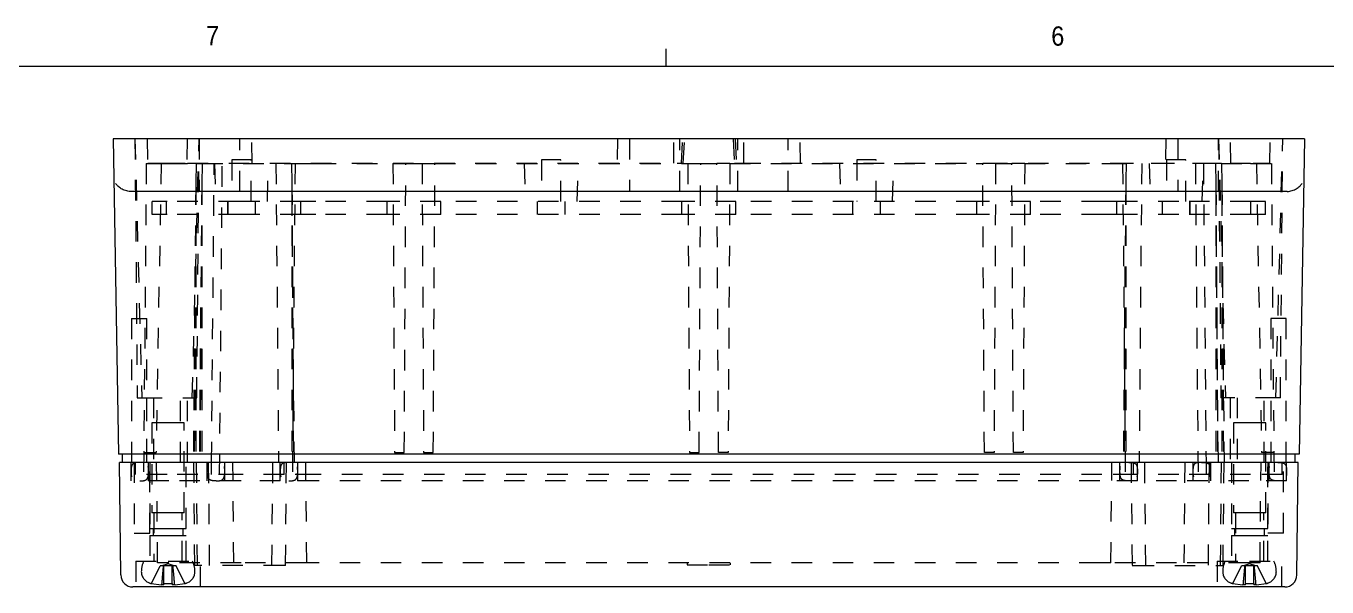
# Model space of a CAD drawing. Header units: inches. Extents: x 0.3 to 33.9, y 0.2 to 21.7.
# Drawn here: x 5.9 to 12.23, y 18.93 to 21.66 of the extents above; entities that cross this region are included whole.
import ezdxf

# ---------------------------------------------------------------- set-up
doc = ezdxf.new("R2010")
doc.units = ezdxf.units.IN
doc.header["$MEASUREMENT"] = 0
doc.linetypes.add('SLD-Dashed', pattern=[0.075, 0.05, -0.025])
doc.linetypes.add('SLD-Solid', pattern=[0])
doc.styles.add('SLDTEXTSTYLE1', font='GOTHIC.TTF', dxfattribs={"width": 0.913})

msp = doc.modelspace()

# ---------------------------------------------------------------- linework, layer by layer
at = {"color": 7, "linetype": 'SLD-Solid', "lineweight": 0}
for p, q in [((9.0158, 21.464), (9.0158, 21.5488)), ((0.5158, 21.464), (33.5158, 21.464))]:
    msp.add_line(p, q, dxfattribs=at)
at = {"color": 7, "linetype": 'SLD-Solid', "lineweight": 15}
for p, q in [((6.3224, 21.1111), (6.3492, 19.5761)), ((6.3314, 21.1111), (6.3224, 21.1111)), ((6.4955, 21.1111), (6.3314, 21.1111)), ((6.6857, 21.1111), (6.4955, 21.1111)), ((11.7597, 21.1111), (6.6857, 21.1111)), ((11.9499, 21.1111), (11.7597, 21.1111)), ((12.114, 21.1111), (11.9499, 21.1111)), ((12.123, 21.1111), (12.0962, 19.5761)), ((12.123, 21.1111), (12.114, 21.1111)), ((6.5372, 20.8552), (6.4082, 20.8552)), ((6.6857, 20.8552), (6.5372, 20.8552)), ((11.7597, 20.8552), (6.6857, 20.8552)), ((11.9082, 20.8552), (11.7597, 20.8552)), ((12.0372, 20.8552), (11.9082, 20.8552)), ((6.5852, 19.5761), (6.3492, 19.5761)), ((6.3689, 19.5367), (6.3689, 19.5761)), ((11.8602, 19.5761), (6.5852, 19.5761)), ((12.0962, 19.5761), (11.8602, 19.5761)), ((12.0765, 19.5367), (12.0765, 19.5761)), ((6.36, 18.9891), (6.3547, 19.5367)), ((6.5907, 19.5367), (6.3547, 19.5367)), ((11.8547, 19.5367), (6.5907, 19.5367)), ((12.0907, 19.5367), (11.8547, 19.5367)), ((12.0854, 18.9891), (12.0907, 19.5367)), ((6.5907, 18.9307), (6.419, 18.9307)), ((11.8547, 18.9307), (6.5907, 18.9307)), ((12.0264, 18.9307), (11.8547, 18.9307))]:
    msp.add_line(p, q, dxfattribs=at)
at = {"color": 7, "linetype": 'SLD-Dashed', "lineweight": 0}
for p, q in [((6.4292, 21.1111), (6.4622, 19.8517)), ((6.4292, 21.1111), (6.4402, 19.8517)), ((6.4891, 21.1111), (6.4911, 20.993)), ((6.6833, 21.1111), (6.6813, 20.993)), ((6.7082, 19.8517), (6.7412, 21.1111)), ((6.7302, 19.8517), (6.7412, 21.1111)), ((6.7424, 21.1111), (6.7424, 20.8552)), ((6.9392, 20.8552), (6.9392, 21.1111)), ((7.0004, 20.993), (6.9983, 21.1111)), ((8.7778, 21.1111), (8.7758, 20.993)), ((8.8369, 21.1111), (8.8369, 20.8552)), ((9.0519, 20.993), (9.0528, 21.1111)), ((9.082, 20.8552), (9.082, 21.1111)), ((9.0892, 20.9929), (9.0954, 21.111)), ((9.0984, 20.9929), (9.105, 21.111)), ((9.3404, 21.111), (9.3471, 20.9929)), ((9.3501, 21.111), (9.3562, 20.9929)), ((9.3634, 20.8552), (9.3634, 21.1111)), ((9.3935, 20.993), (9.3926, 21.1111)), ((9.6085, 20.8552), (9.6085, 21.1111)), ((9.6696, 20.993), (9.6676, 21.1111)), ((11.4471, 21.1111), (11.4451, 20.993)), ((11.5062, 21.1111), (11.5062, 20.8552)), ((11.703, 20.8552), (11.703, 21.1111)), ((11.7042, 21.1111), (11.7372, 19.8517)), ((11.7042, 21.1111), (11.7152, 19.8517)), ((11.7641, 20.993), (11.7621, 21.1111)), ((11.9543, 20.993), (11.9563, 21.1111)), ((11.9832, 19.8517), (12.0162, 21.1111)), ((12.0052, 19.8517), (12.0162, 21.1111)), ((6.4844, 20.9911), (6.4712, 19.4777)), ((6.4844, 20.9911), (6.5852, 20.9911)), ((6.4924, 20.993), (6.4911, 20.993)), ((6.4924, 20.993), (6.5736, 20.993)), ((6.5567, 20.9911), (6.5321, 19.5847)), ((6.5736, 20.993), (6.6857, 20.993)), ((6.5852, 20.9911), (6.7275, 20.9911)), ((6.6857, 20.993), (9.069, 20.993)), ((6.7275, 20.9911), (6.7562, 20.9911)), ((6.7562, 20.9911), (6.7543, 20.8901)), ((6.7562, 20.9911), (7.1908, 20.9911)), ((6.8022, 19.5367), (6.8149, 20.9911)), ((6.8164, 20.9911), (6.8212, 20.806)), ((6.8412, 19.4777), (6.8544, 20.9911)), ((6.9952, 21.009), (6.9002, 21.009)), ((6.9002, 21.009), (6.9002, 20.806)), ((6.9952, 20.806), (6.9952, 21.009)), ((7.0742, 20.806), (7.079, 20.9911)), ((7.1155, 20.9911), (7.1282, 19.5367)), ((7.1908, 20.9911), (7.2084, 20.9911)), ((7.2084, 20.9911), (7.1952, 19.4777)), ((7.2084, 20.9911), (7.3092, 20.9911)), ((7.3092, 20.9911), (7.6851, 20.9911)), ((7.6851, 20.9911), (7.693, 19.5847)), ((7.6851, 20.9911), (7.7478, 20.9911)), ((7.74, 19.5847), (7.7478, 20.9911)), ((7.7478, 20.9911), (7.8266, 20.9911)), ((7.8266, 20.9911), (7.8344, 19.5847)), ((7.8266, 20.9911), (7.8893, 20.9911)), ((7.8814, 19.5847), (7.8893, 20.9911)), ((7.8893, 20.9911), (9.1206, 20.9911)), ((8.3239, 20.9911), (8.3287, 20.806)), ((8.5027, 21.009), (8.4077, 21.009)), ((8.4077, 21.009), (8.4077, 20.806)), ((8.5027, 20.806), (8.5027, 21.009)), ((8.5817, 20.806), (8.5865, 20.9911)), ((9.1206, 20.9911), (9.1285, 19.5847)), ((9.1206, 20.9911), (9.1833, 20.9911)), ((9.1755, 19.5847), (9.1833, 20.9911)), ((9.1833, 20.9911), (9.2621, 20.9911)), ((9.2699, 19.5847), (9.2621, 20.9911)), ((9.3248, 20.9911), (9.2621, 20.9911)), ((9.3248, 20.9911), (9.3169, 19.5847)), ((9.3248, 20.9911), (10.5561, 20.9911)), ((9.3764, 20.993), (11.7597, 20.993)), ((9.8589, 20.9911), (9.8637, 20.806)), ((10.0377, 21.009), (9.9427, 21.009)), ((9.9427, 21.009), (9.9427, 20.806)), ((10.0377, 20.806), (10.0377, 21.009)), ((10.1167, 20.806), (10.1215, 20.9911)), ((10.564, 19.5847), (10.5561, 20.9911)), ((10.6188, 20.9911), (10.5561, 20.9911)), ((10.6188, 20.9911), (10.611, 19.5847)), ((10.6188, 20.9911), (10.6976, 20.9911)), ((10.7054, 19.5847), (10.6976, 20.9911)), ((10.7603, 20.9911), (10.6976, 20.9911)), ((10.7603, 20.9911), (10.7524, 19.5847)), ((10.7603, 20.9911), (11.1362, 20.9911)), ((11.1362, 20.9911), (11.237, 20.9911)), ((11.237, 20.9911), (11.2502, 19.4777)), ((11.237, 20.9911), (11.2546, 20.9911)), ((11.6892, 20.9911), (11.2546, 20.9911)), ((11.3299, 20.9911), (11.3172, 19.5367)), ((11.3664, 20.9911), (11.3712, 20.806)), ((11.5452, 21.009), (11.4502, 21.009)), ((11.4502, 21.009), (11.4502, 20.806)), ((11.5452, 20.806), (11.5452, 21.009)), ((11.591, 20.9911), (11.6042, 19.4777)), ((11.6242, 20.806), (11.629, 20.9911)), ((11.6305, 20.9911), (11.6432, 19.5367)), ((11.7179, 20.9911), (11.6892, 20.9911)), ((11.6892, 20.9911), (11.6911, 20.8901)), ((11.7179, 20.9911), (11.8602, 20.9911)), ((11.7597, 20.993), (11.8718, 20.993)), ((11.8602, 20.9911), (11.961, 20.9911)), ((11.8718, 20.993), (11.953, 20.993)), ((11.8887, 20.9911), (11.9133, 19.5847)), ((11.9543, 20.993), (11.953, 20.993)), ((11.961, 20.9911), (11.9742, 19.4777)), ((6.7249, 20.8901), (6.7131, 19.5367)), ((6.7249, 20.8901), (6.7177, 19.5367)), ((6.7249, 20.8901), (6.7249, 19.5367)), ((6.7543, 20.8901), (6.7424, 19.5367)), ((6.7543, 20.8901), (6.7455, 19.5367)), ((6.7543, 20.8901), (6.7543, 19.5367)), ((7.1934, 20.8901), (7.2005, 19.5367)), ((7.1934, 20.8901), (7.1934, 19.5367)), ((7.2052, 19.5367), (7.1934, 20.8901)), ((11.252, 20.8901), (11.2402, 19.5367)), ((11.252, 20.8901), (11.2449, 19.5367)), ((11.252, 20.8901), (11.252, 19.5367)), ((11.6911, 20.8901), (11.6999, 19.5367)), ((11.6911, 20.8901), (11.6911, 19.5367)), ((11.703, 19.5367), (11.6911, 20.8901)), ((11.7205, 20.8901), (11.7277, 19.5367)), ((11.7205, 20.8901), (11.7205, 19.5367)), ((11.7323, 19.5367), (11.7205, 20.8901)), ((6.5128, 20.7435), (6.5128, 20.806)), ((6.5852, 20.806), (6.5128, 20.806)), ((6.5835, 20.7435), (6.5835, 20.806)), ((6.9352, 20.806), (6.5852, 20.806)), ((6.8802, 20.806), (6.8802, 20.7435)), ((6.8828, 20.7435), (6.8828, 20.806)), ((7.2368, 20.806), (6.9352, 20.806)), ((7.0152, 20.7435), (7.0152, 20.806)), ((7.2368, 20.7435), (7.2368, 20.806)), ((7.3092, 20.806), (7.2368, 20.806)), ((7.6561, 20.806), (7.3092, 20.806)), ((7.6561, 20.7435), (7.6561, 20.806)), ((7.9183, 20.806), (7.6561, 20.806)), ((9.0916, 20.806), (7.9183, 20.806)), ((7.9183, 20.7435), (7.9183, 20.806)), ((8.3877, 20.806), (8.3877, 20.7435)), ((8.5227, 20.7435), (8.5227, 20.806)), ((9.0916, 20.7435), (9.0916, 20.806)), ((9.3538, 20.806), (9.0916, 20.806)), ((9.3538, 20.7435), (9.3538, 20.806)), ((10.5271, 20.806), (9.3538, 20.806)), ((9.9227, 20.806), (9.9227, 20.7435)), ((10.0577, 20.7435), (10.0577, 20.806)), ((10.5271, 20.7435), (10.5271, 20.806)), ((10.7893, 20.806), (10.5271, 20.806)), ((10.7893, 20.7435), (10.7893, 20.806)), ((11.1362, 20.806), (10.7893, 20.806)), ((11.2086, 20.806), (11.1362, 20.806)), ((11.2086, 20.7435), (11.2086, 20.806)), ((11.5102, 20.806), (11.2086, 20.806)), ((11.4302, 20.806), (11.4302, 20.7435)), ((11.8602, 20.806), (11.5102, 20.806)), ((11.5626, 20.806), (11.5626, 20.7435)), ((11.5652, 20.7435), (11.5652, 20.806)), ((11.9326, 20.806), (11.8602, 20.806)), ((11.8619, 20.7435), (11.8619, 20.806)), ((11.9326, 20.7435), (11.9326, 20.806)), ((6.5852, 20.7435), (6.5128, 20.7435)), ((6.9352, 20.7435), (6.5852, 20.7435)), ((7.2368, 20.7435), (6.9352, 20.7435)), ((7.3092, 20.7435), (7.2368, 20.7435)), ((7.6561, 20.7435), (7.3092, 20.7435)), ((7.9183, 20.7435), (7.6561, 20.7435)), ((9.0916, 20.7435), (7.9183, 20.7435)), ((9.3538, 20.7435), (9.0916, 20.7435)), ((10.5271, 20.7435), (9.3538, 20.7435)), ((10.7893, 20.7435), (10.5271, 20.7435)), ((11.1362, 20.7435), (10.7893, 20.7435)), ((11.2086, 20.7435), (11.1362, 20.7435)), ((11.5102, 20.7435), (11.2086, 20.7435)), ((11.8602, 20.7435), (11.5102, 20.7435)), ((11.9326, 20.7435), (11.8602, 20.7435)), ((6.4122, 20.2367), (6.4872, 20.2367)), ((6.4122, 20.2367), (6.4122, 19.5367)), ((6.4872, 19.5367), (6.4872, 20.2367)), ((12.0332, 20.2367), (11.9582, 20.2367)), ((11.9582, 20.2367), (11.9582, 19.5367)), ((12.0332, 19.5367), (12.0332, 20.2367)), ((6.4402, 19.8517), (6.4622, 19.8517)), ((6.4622, 19.8517), (6.7082, 19.8517)), ((6.4852, 19.8517), (6.4852, 19.5367)), ((6.4852, 19.8517), (6.4852, 19.5367)), ((6.5202, 19.8517), (6.5202, 19.5367)), ((6.6502, 19.5367), (6.6502, 19.8517)), ((6.6852, 19.5367), (6.6852, 19.8517)), ((6.6852, 19.5367), (6.6852, 19.8517)), ((6.7082, 19.8517), (6.7302, 19.8517)), ((11.7372, 19.8517), (11.7152, 19.8517)), ((11.9832, 19.8517), (11.7372, 19.8517)), ((11.7602, 19.8517), (11.7602, 19.5367)), ((11.7602, 19.8517), (11.7602, 19.5367)), ((11.7952, 19.8517), (11.7952, 19.5367)), ((11.9252, 19.5367), (11.9252, 19.8517)), ((11.9602, 19.5367), (11.9602, 19.8517)), ((11.9602, 19.5367), (11.9602, 19.8517)), ((12.0052, 19.8517), (11.9832, 19.8517)), ((6.5907, 19.7289), (6.512, 19.7289)), ((6.512, 19.7289), (6.512, 19.2919)), ((6.6694, 19.7289), (6.5907, 19.7289)), ((6.6694, 19.2919), (6.6694, 19.7289)), ((11.8547, 19.7289), (11.776, 19.7289)), ((11.776, 19.7289), (11.776, 19.2919)), ((11.9334, 19.7289), (11.8547, 19.7289)), ((11.9334, 19.2919), (11.9334, 19.7289)), ((6.4721, 19.5847), (6.5321, 19.5847)), ((7.693, 19.5847), (7.74, 19.5847)), ((7.8344, 19.5847), (7.8814, 19.5847)), ((9.1285, 19.5847), (9.1755, 19.5847)), ((9.3169, 19.5847), (9.2699, 19.5847)), ((10.611, 19.5847), (10.564, 19.5847)), ((10.7524, 19.5847), (10.7054, 19.5847)), ((11.9733, 19.5847), (11.9133, 19.5847)), ((6.4103, 19.4467), (6.4103, 19.5367)), ((6.4247, 19.5367), (6.4247, 19.1917)), ((6.4312, 19.4777), (6.4312, 19.5367)), ((6.4953, 19.4467), (6.4953, 19.5367)), ((6.5017, 19.1917), (6.5017, 19.5367)), ((6.5022, 19.5367), (6.5022, 19.2157)), ((6.5394, 19.0487), (6.5347, 19.5367)), ((6.6792, 19.2157), (6.6792, 19.5367)), ((6.7143, 19.5367), (6.7192, 19.0357)), ((6.7273, 19.5367), (6.7321, 19.0357)), ((6.7813, 19.4467), (6.7813, 19.5367)), ((6.7925, 19.0357), (6.7877, 19.5367)), ((6.8012, 19.4777), (6.8012, 19.5367)), ((6.8663, 19.4467), (6.8663, 19.5367)), ((6.9104, 19.0487), (6.9057, 19.5367)), ((7.0959, 19.0357), (7.1007, 19.5367)), ((7.1363, 19.4467), (7.1363, 19.5367)), ((7.1552, 19.4777), (7.1552, 19.5367)), ((7.1622, 19.0357), (7.167, 19.5367)), ((7.2213, 19.4467), (7.2213, 19.5367)), ((7.2654, 19.0487), (7.2607, 19.5367)), ((11.18, 19.0487), (11.1847, 19.5367)), ((11.2241, 19.4467), (11.2241, 19.5367)), ((11.2784, 19.5367), (11.2832, 19.0357)), ((11.2902, 19.4777), (11.2902, 19.5367)), ((11.3091, 19.4467), (11.3091, 19.5367)), ((11.3495, 19.0357), (11.3447, 19.5367)), ((11.5397, 19.5367), (11.535, 19.0487)), ((11.5791, 19.5367), (11.5791, 19.4467)), ((11.6442, 19.5367), (11.6442, 19.4777)), ((11.6577, 19.5367), (11.6529, 19.0357)), ((11.6641, 19.5367), (11.6641, 19.4467)), ((11.7133, 19.0357), (11.7181, 19.5367)), ((11.7262, 19.0357), (11.7311, 19.5367)), ((11.7662, 19.5367), (11.7662, 19.2157)), ((11.906, 19.0487), (11.9107, 19.5367)), ((11.9432, 19.2157), (11.9432, 19.5367)), ((11.9437, 19.5367), (11.9437, 19.1917)), ((11.9501, 19.4467), (11.9501, 19.5367)), ((12.0142, 19.4777), (12.0142, 19.5367)), ((12.0207, 19.1917), (12.0207, 19.5367)), ((12.0351, 19.4467), (12.0351, 19.5367)), ((6.5937, 19.4467), (6.4103, 19.4467)), ((6.5852, 19.4777), (6.4312, 19.4777)), ((6.9352, 19.4777), (6.5852, 19.4777)), ((6.9457, 19.4467), (6.5937, 19.4467)), ((7.1552, 19.4777), (6.9352, 19.4777)), ((7.1363, 19.4467), (6.9457, 19.4467)), ((7.3197, 19.4467), (7.1363, 19.4467)), ((7.3092, 19.4777), (7.1552, 19.4777)), ((11.1362, 19.4777), (7.3092, 19.4777)), ((11.1257, 19.4467), (7.3197, 19.4467)), ((11.3091, 19.4467), (11.1257, 19.4467)), ((11.2902, 19.4777), (11.1362, 19.4777)), ((11.5102, 19.4777), (11.2902, 19.4777)), ((11.4997, 19.4467), (11.3091, 19.4467)), ((11.8517, 19.4467), (11.4997, 19.4467)), ((11.8602, 19.4777), (11.5102, 19.4777)), ((12.0351, 19.4467), (11.8517, 19.4467)), ((12.0142, 19.4777), (11.8602, 19.4777)), ((6.5907, 19.2919), (6.512, 19.2919)), ((6.5218, 19.2919), (6.5218, 19.0557)), ((6.6694, 19.2919), (6.5907, 19.2919)), ((6.6596, 19.0557), (6.6596, 19.2919)), ((11.8547, 19.2919), (11.776, 19.2919)), ((11.7858, 19.2919), (11.7858, 19.0557)), ((11.9334, 19.2919), (11.8547, 19.2919)), ((11.9236, 19.0557), (11.9236, 19.2919)), ((6.4247, 19.1917), (6.5017, 19.1917)), ((6.5022, 19.2157), (6.5907, 19.2157)), ((6.5182, 19.2157), (6.5182, 19.1817)), ((6.5907, 19.2157), (6.6792, 19.2157)), ((6.6632, 19.1817), (6.6632, 19.2157)), ((11.7662, 19.2157), (11.8547, 19.2157)), ((11.7822, 19.2157), (11.7822, 19.1817)), ((11.8547, 19.2157), (11.9432, 19.2157)), ((11.9272, 19.1817), (11.9272, 19.2157)), ((12.0207, 19.1917), (11.9437, 19.1917)), ((6.5022, 19.1817), (6.5907, 19.1817)), ((6.5022, 19.1817), (6.5022, 19.0557)), ((6.5907, 19.1817), (6.6792, 19.1817)), ((6.6792, 19.0557), (6.6792, 19.1817)), ((11.7662, 19.1817), (11.8547, 19.1817)), ((11.7662, 19.1817), (11.7662, 19.0557)), ((11.8547, 19.1817), (11.9432, 19.1817)), ((11.9432, 19.0557), (11.9432, 19.1817)), ((6.4332, 19.0557), (6.5907, 19.0557)), ((6.4332, 19.0557), (6.4332, 18.9307)), ((6.5093, 18.948), (6.552, 19.0337)), ((6.5937, 19.0487), (6.5394, 19.0487)), ((6.5686, 19.0337), (6.552, 19.0337)), ((6.5907, 19.0434), (6.5607, 19.0337)), ((6.5704, 19.0337), (6.5686, 19.0337)), ((6.5704, 18.948), (6.5704, 19.0337)), ((6.611, 19.0337), (6.5704, 19.0337)), ((6.5907, 19.0557), (6.7482, 19.0557)), ((6.6207, 19.0337), (6.5907, 19.0434)), ((6.9457, 19.0487), (6.5937, 19.0487)), ((6.611, 18.948), (6.611, 19.0337)), ((6.6128, 19.0337), (6.611, 19.0337)), ((6.6294, 19.0337), (6.6128, 19.0337)), ((6.6721, 18.948), (6.6294, 19.0337)), ((6.7263, 19.0357), (6.7192, 19.0357)), ((7.155, 19.0357), (6.7263, 19.0357)), ((6.7482, 18.9307), (6.7482, 19.0557)), ((7.2654, 19.0487), (6.9457, 19.0487)), ((7.1622, 19.0357), (7.155, 19.0357)), ((7.3197, 19.0487), (7.2654, 19.0487)), ((11.1257, 19.0487), (7.3197, 19.0487)), ((9.1167, 19.0487), (9.1167, 19.0387)), ((9.1167, 19.0387), (9.2227, 19.0387)), ((9.2227, 19.0387), (9.3287, 19.0387)), ((9.3287, 19.0387), (9.3287, 19.0487)), ((11.18, 19.0487), (11.1257, 19.0487)), ((11.4997, 19.0487), (11.18, 19.0487)), ((11.2832, 19.0357), (11.2904, 19.0357)), ((11.2904, 19.0357), (11.7191, 19.0357)), ((11.8517, 19.0487), (11.4997, 19.0487)), ((11.6972, 19.0557), (11.8547, 19.0557)), ((11.6972, 19.0557), (11.6972, 18.9307)), ((11.7191, 19.0357), (11.7262, 19.0357)), ((11.7733, 18.948), (11.816, 19.0337)), ((11.8326, 19.0337), (11.816, 19.0337)), ((11.8547, 19.0434), (11.8247, 19.0337)), ((11.8344, 19.0337), (11.8326, 19.0337)), ((11.8344, 18.948), (11.8344, 19.0337)), ((11.875, 19.0337), (11.8344, 19.0337)), ((11.906, 19.0487), (11.8517, 19.0487)), ((11.8547, 19.0557), (12.0122, 19.0557)), ((11.8847, 19.0337), (11.8547, 19.0434)), ((11.875, 18.948), (11.875, 19.0337)), ((11.8768, 19.0337), (11.875, 19.0337)), ((11.8934, 19.0337), (11.8768, 19.0337)), ((11.9361, 18.948), (11.8934, 19.0337)), ((12.0122, 18.9307), (12.0122, 19.0557)), ((6.5093, 18.948), (6.557, 18.9415)), ((6.5704, 18.9415), (6.557, 18.9415)), ((6.5704, 18.948), (6.611, 18.948)), ((6.5704, 18.9415), (6.5704, 18.948)), ((6.611, 18.948), (6.611, 18.9415)), ((6.6245, 18.9415), (6.611, 18.9415)), ((6.6245, 18.9415), (6.6721, 18.948)), ((11.7733, 18.948), (11.821, 18.9415)), ((11.8344, 18.9415), (11.821, 18.9415)), ((11.8344, 18.948), (11.875, 18.948)), ((11.8344, 18.9415), (11.8344, 18.948)), ((11.875, 18.948), (11.875, 18.9415)), ((11.8885, 18.9415), (11.875, 18.9415)), ((11.8885, 18.9415), (11.9361, 18.948))]:
    msp.add_line(p, q, dxfattribs=at)
for centre, radius, start, end in [((6.5708, 19.006), 0.1106, 153.285, 180), ((6.5192, 19.006), 0.0591, 180, 250.97383), ((6.6622, 19.006), 0.0591, 289.02617, 0), ((6.6106, 19.006), 0.1106, 0, 26.715), ((11.8348, 19.006), 0.1106, 153.285, 180), ((11.7832, 19.006), 0.0591, 180, 250.97383), ((11.9262, 19.006), 0.0591, 289.02617, 0), ((11.8746, 19.006), 0.1106, 0, 26.715), ((6.5513, 19.099), 0.1575, 250.97383, 254.44513), ((6.6301, 19.099), 0.1575, 285.56925, 289.02617), ((11.8153, 19.099), 0.1575, 250.97383, 254.44513), ((11.8941, 19.099), 0.1575, 285.56925, 289.02617)]:
    msp.add_arc(centre, radius, start, end, dxfattribs=at)
at = {"color": 7, "linetype": 'SLD-Solid', "lineweight": 15}
for centre, start, end in [((6.419, 18.9897), 180.554, 270), ((12.0264, 18.9897), 270, 359.446)]:
    msp.add_arc(centre, 0.059, start, end, dxfattribs=at)
at = {"color": 7, "linetype": 'SLD-Dashed', "lineweight": 0}
for points in [[(6.7275, 20.9911), (6.7267, 20.9574), (6.7258, 20.9238), (6.7249, 20.8901)], [(7.1908, 20.9911), (7.1917, 20.9574), (7.1926, 20.9238), (7.1934, 20.8901)], [(11.2546, 20.9911), (11.2537, 20.9574), (11.2528, 20.9238), (11.252, 20.8901)], [(11.7179, 20.9911), (11.7188, 20.9574), (11.7196, 20.9238), (11.7205, 20.8901)]]:
    msp.add_open_spline(points, degree=3, dxfattribs=at)
for points, knots in [([(9.069, 20.993), (9.0712, 20.993), (9.0757, 20.993), (9.0816, 20.993), (9.086, 20.993), (9.0885, 20.993), (9.0885, 20.993), (9.0885, 20.993)], [0, 0, 0, 0, 0.214894, 0.429797, 0.644487, 0.858907, 1, 1, 1, 1]), ([(9.0897, 20.993), (9.0914, 20.993), (9.0947, 20.993), (9.0975, 20.993), (9.0977, 20.993), (9.0978, 20.993)], [0, 0, 0, 0, 0.354626, 0.709267, 1, 1, 1, 1]), ([(9.3477, 20.993), (9.3477, 20.993), (9.3474, 20.993), (9.3492, 20.993), (9.3523, 20.993), (9.3549, 20.993), (9.3557, 20.993)], [0, 0, 0, 0, 0.121892, 0.476742, 0.83201, 1, 1, 1, 1]), ([(9.3569, 20.993), (9.3569, 20.993), (9.3566, 20.993), (9.3584, 20.993), (9.3622, 20.993), (9.3677, 20.993), (9.3727, 20.993), (9.3757, 20.993), (9.3764, 20.993)], [0, 0, 0, 0, 0.068869, 0.28369, 0.498376, 0.713124, 0.928102, 1, 1, 1, 1]), ([(9.3579, 20.993), (9.3599, 20.993), (9.3629, 20.993), (9.3661, 20.993), (9.3672, 20.993)], [0, 0, 0, 0, 0.6739745, 1, 1, 1, 1]), ([(6.4528, 19.5367), (6.4444, 19.5367), (6.4338, 19.5367), (6.422, 19.5322), (6.4166, 19.5278), (6.4129, 19.5208), (6.4106, 19.5084), (6.4102, 19.4931), (6.4106, 19.477), (6.4128, 19.4644), (6.418, 19.4549), (6.4269, 19.4493), (6.4389, 19.447), (6.4478, 19.4468), (6.4528, 19.4467)], [0, 0, 0, 0, 0.166582, 0.211463, 0.251088, 0.303263, 0.367196, 0.503142, 0.610338, 0.692701, 0.757709, 0.820899, 0.898366, 1, 1, 1, 1]), ([(6.4528, 19.4467), (6.4579, 19.4468), (6.4668, 19.447), (6.4787, 19.4493), (6.4877, 19.4549), (6.4929, 19.4644), (6.4951, 19.477), (6.4955, 19.4946), (6.4952, 19.5106), (6.4918, 19.5227), (6.4883, 19.5287), (6.4819, 19.5333), (6.4697, 19.5365), (6.4597, 19.5366), (6.4528, 19.5367)], [0, 0, 0, 0, 0.101625, 0.179085, 0.242269, 0.307272, 0.389628, 0.496814, 0.661931, 0.708473, 0.748858, 0.799828, 0.861633, 1, 1, 1, 1]), ([(6.8238, 19.4467), (6.8188, 19.4468), (6.8099, 19.447), (6.7979, 19.4493), (6.789, 19.4549), (6.7838, 19.4644), (6.7816, 19.477), (6.7812, 19.4946), (6.7814, 19.5106), (6.7848, 19.5227), (6.7884, 19.5287), (6.7947, 19.5333), (6.807, 19.5365), (6.8169, 19.5366), (6.8238, 19.5367)], [0, 0, 0, 0, 0.101625, 0.179085, 0.242269, 0.307272, 0.389628, 0.496814, 0.661931, 0.708473, 0.748858, 0.799828, 0.861633, 1, 1, 1, 1]), ([(6.8238, 19.4467), (6.8289, 19.4468), (6.8378, 19.447), (6.8497, 19.4493), (6.8587, 19.4549), (6.8639, 19.4644), (6.8661, 19.477), (6.8665, 19.4946), (6.8662, 19.5106), (6.8628, 19.5227), (6.8593, 19.5287), (6.8529, 19.5333), (6.8407, 19.5365), (6.8307, 19.5366), (6.8238, 19.5367)], [0, 0, 0, 0, 0.101625, 0.179085, 0.242269, 0.307272, 0.389628, 0.496814, 0.661931, 0.708473, 0.748858, 0.799828, 0.861633, 1, 1, 1, 1]), ([(7.1788, 19.5367), (7.1704, 19.5367), (7.1598, 19.5367), (7.148, 19.5322), (7.1426, 19.5278), (7.1389, 19.5208), (7.1366, 19.5084), (7.1362, 19.4931), (7.1366, 19.477), (7.1388, 19.4644), (7.144, 19.4549), (7.1529, 19.4493), (7.1649, 19.447), (7.1738, 19.4468), (7.1788, 19.4467)], [0, 0, 0, 0, 0.166582, 0.211463, 0.251088, 0.303263, 0.367196, 0.503142, 0.610338, 0.692701, 0.757709, 0.820899, 0.898366, 1, 1, 1, 1]), ([(7.1788, 19.4467), (7.1839, 19.4468), (7.1928, 19.447), (7.2047, 19.4493), (7.2137, 19.4549), (7.2189, 19.4644), (7.2211, 19.477), (7.2215, 19.4946), (7.2212, 19.5106), (7.2178, 19.5227), (7.2143, 19.5287), (7.2079, 19.5333), (7.1957, 19.5365), (7.1857, 19.5366), (7.1788, 19.5367)], [0, 0, 0, 0, 0.101625, 0.179085, 0.242269, 0.307272, 0.389628, 0.496814, 0.661931, 0.708473, 0.748858, 0.799828, 0.861633, 1, 1, 1, 1]), ([(11.2666, 19.4467), (11.2615, 19.4468), (11.2526, 19.447), (11.2407, 19.4493), (11.2317, 19.4549), (11.2265, 19.4644), (11.2244, 19.477), (11.2239, 19.4946), (11.2242, 19.5106), (11.2276, 19.5227), (11.2311, 19.5287), (11.2375, 19.5333), (11.2497, 19.5365), (11.2597, 19.5366), (11.2666, 19.5367)], [0, 0, 0, 0, 0.101625, 0.179085, 0.242269, 0.307272, 0.389628, 0.496814, 0.661931, 0.708473, 0.748858, 0.799828, 0.861633, 1, 1, 1, 1]), ([(11.2666, 19.5367), (11.275, 19.5367), (11.2856, 19.5367), (11.2974, 19.5322), (11.3028, 19.5278), (11.3065, 19.5208), (11.3088, 19.5084), (11.3092, 19.4931), (11.3088, 19.477), (11.3066, 19.4644), (11.3014, 19.4549), (11.2925, 19.4493), (11.2805, 19.447), (11.2716, 19.4468), (11.2666, 19.4467)], [0, 0, 0, 0, 0.166582, 0.211463, 0.251088, 0.303263, 0.367196, 0.503142, 0.610338, 0.692701, 0.757709, 0.820899, 0.898366, 1, 1, 1, 1]), ([(11.6216, 19.5367), (11.6132, 19.5367), (11.6025, 19.5367), (11.5908, 19.5322), (11.5854, 19.5278), (11.5817, 19.5208), (11.5793, 19.5084), (11.5789, 19.4931), (11.5794, 19.477), (11.5815, 19.4644), (11.5867, 19.4549), (11.5957, 19.4493), (11.6076, 19.447), (11.6165, 19.4468), (11.6216, 19.4467)], [0, 0, 0, 0, 0.166582, 0.211463, 0.251088, 0.303263, 0.367196, 0.503142, 0.610338, 0.692701, 0.757709, 0.820899, 0.898366, 1, 1, 1, 1]), ([(11.6216, 19.5367), (11.63, 19.5367), (11.6406, 19.5367), (11.6524, 19.5322), (11.6578, 19.5278), (11.6615, 19.5208), (11.6638, 19.5084), (11.6642, 19.4931), (11.6638, 19.477), (11.6616, 19.4644), (11.6564, 19.4549), (11.6475, 19.4493), (11.6355, 19.447), (11.6266, 19.4468), (11.6216, 19.4467)], [0, 0, 0, 0, 0.166582, 0.211463, 0.251088, 0.303263, 0.367196, 0.503142, 0.610338, 0.692701, 0.757709, 0.820899, 0.898366, 1, 1, 1, 1]), ([(11.9926, 19.4467), (11.9875, 19.4468), (11.9786, 19.447), (11.9667, 19.4493), (11.9577, 19.4549), (11.9525, 19.4644), (11.9503, 19.477), (11.9499, 19.4946), (11.9502, 19.5106), (11.9536, 19.5227), (11.9571, 19.5287), (11.9635, 19.5333), (11.9757, 19.5365), (11.9857, 19.5366), (11.9926, 19.5367)], [0, 0, 0, 0, 0.1016255, 0.1790853, 0.2422694, 0.3072719, 0.3896277, 0.4968139, 0.6619311, 0.7084728, 0.7488583, 0.7998277, 0.8616335, 1, 1, 1, 1]), ([(11.9926, 19.5367), (12.001, 19.5367), (12.0116, 19.5367), (12.0234, 19.5322), (12.0288, 19.5278), (12.0325, 19.5208), (12.0348, 19.5084), (12.0352, 19.4931), (12.0348, 19.477), (12.0326, 19.4644), (12.0274, 19.4549), (12.0185, 19.4493), (12.0065, 19.447), (11.9976, 19.4468), (11.9926, 19.4467)], [0, 0, 0, 0, 0.1665815, 0.2114633, 0.2510879, 0.3032629, 0.3671961, 0.5031422, 0.6103379, 0.692701, 0.7577092, 0.8208989, 0.8983656, 1, 1, 1, 1]), ([(6.5604, 18.9415), (6.5623, 18.9642), (6.5649, 18.9949), (6.5678, 19.0256), (6.5686, 19.0337)], [0, 0, 0, 0, 0.73688, 1, 1, 1, 1]), ([(6.6128, 19.0337), (6.6146, 19.015), (6.6174, 18.9843), (6.62, 18.9536), (6.621, 18.9415)], [0, 0, 0, 0, 0.606637, 1, 1, 1, 1]), ([(11.8244, 18.9415), (11.8263, 18.9642), (11.8289, 18.9949), (11.8318, 19.0256), (11.8326, 19.0337)], [0, 0, 0, 0, 0.73688, 1, 1, 1, 1]), ([(11.8768, 19.0337), (11.8786, 19.015), (11.8814, 18.9843), (11.884, 18.9536), (11.885, 18.9415)], [0, 0, 0, 0, 0.606637, 1, 1, 1, 1])]:
    msp.add_open_spline(points, degree=3, knots=knots, dxfattribs=at)
at = {"color": 7, "linetype": 'SLD-Solid', "lineweight": 15}
for points in [[(6.4082, 20.8552), (6.3991, 20.8552), (6.3907, 20.8568), (6.3754, 20.8616), (6.3685, 20.8648), (6.3564, 20.8721), (6.3511, 20.8762), (6.3442, 20.8826), (6.3421, 20.8848), (6.3383, 20.8893), (6.3366, 20.8916), (6.335, 20.8939)], [(12.0372, 20.8552), (12.0463, 20.8552), (12.0547, 20.8568), (12.07, 20.8616), (12.0769, 20.8648), (12.089, 20.8721), (12.0943, 20.8762), (12.1012, 20.8826), (12.1033, 20.8848), (12.1071, 20.8893), (12.1088, 20.8916), (12.1104, 20.8939)]]:
    msp.add_open_spline(points, degree=3, knots=[0, 0, 0, 0, 0.25, 0.25, 0.5, 0.5, 0.75, 0.75, 0.875, 0.875, 1, 1, 1, 1], dxfattribs=at)

# ---------------------------------------------------------------- texts
at = {"color": 7, "linetype": 'Continuous', "lineweight": 0, "char_height": 0.0937, "attachment_point": 1, "style": 'SLDTEXTSTYLE1'}
for s, insert in [('7', (6.7752, 21.6598)), ('6', (10.8895, 21.658))]:
    msp.add_mtext(s, dxfattribs=dict(at, insert=insert))

doc.saveas('drawing.dxf')
